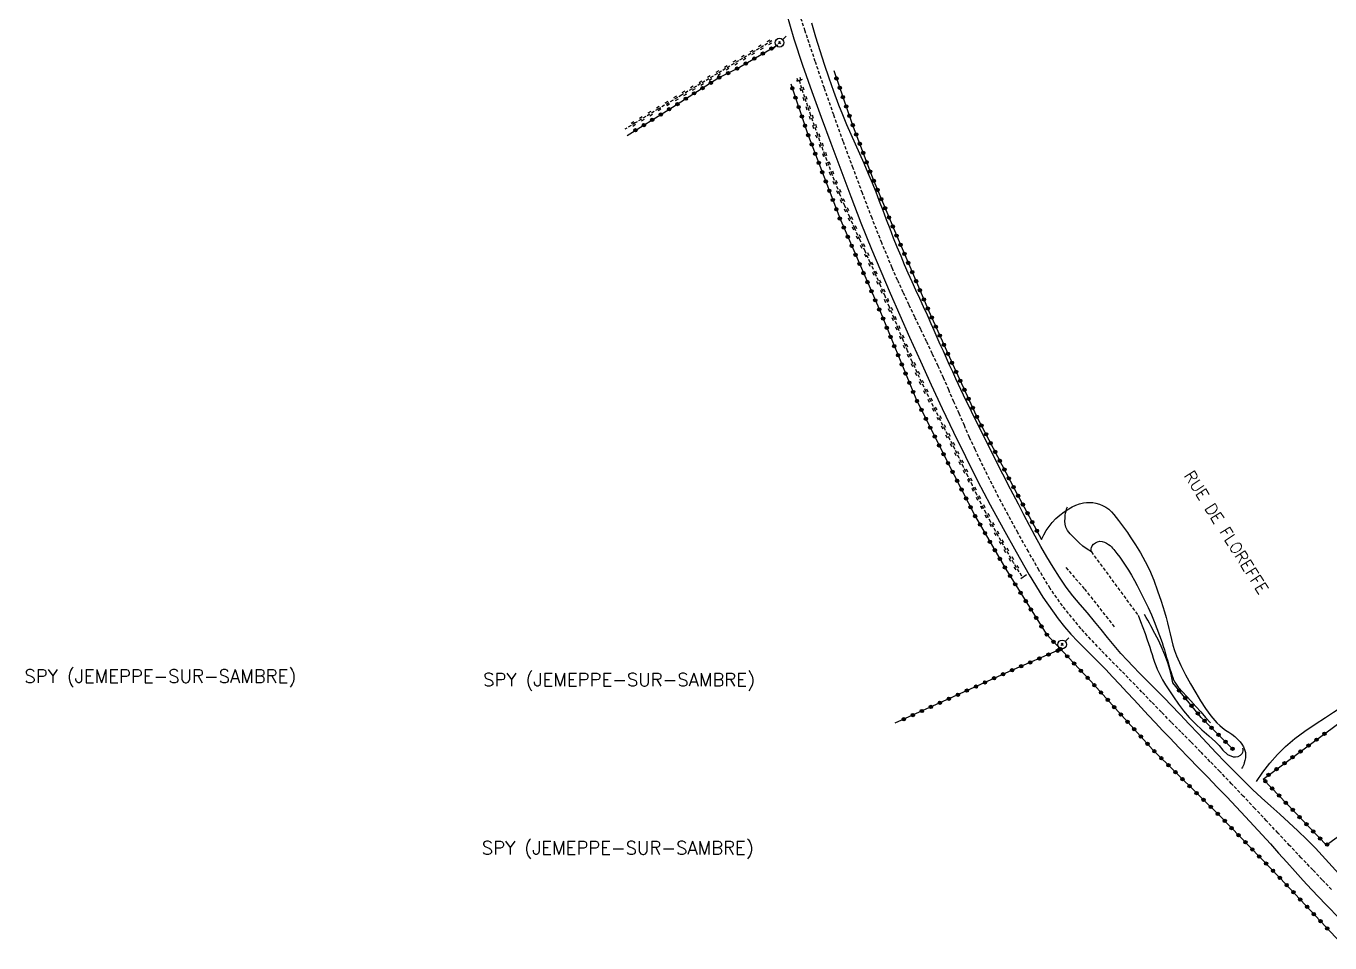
# Model space of a CAD drawing. Header units: millimetres. Extents: x 174000 to 175000, y 130000 to 130858.
# Drawn here: x 174444.9 to 174642.2, y 130222.9 to 130361.7 of the extents above; entities that cross this region are included whole.
import ezdxf
from ezdxf.enums import TextEntityAlignment as Align

# ---------------------------------------------------------------- set-up
doc = ezdxf.new("R2010")
doc.units = ezdxf.units.MM
doc.linetypes.add('DASHED', pattern=[0.75, 0.5, -0.25])
doc.layers.get('0').update_dxf_attribs({"linetype": 'CONTINUOUS'})
for name, color, linetype in [('W0001', 6, 'DASHED'), ('W0008', 7, 'CONTINUOUS'), ('W0112', 1, 'DASHED'), ('W0120', 7, 'CONTINUOUS'), ('W0211', 2, 'CONTINUOUS'), ('W0214', 2, 'CONTINUOUS'), ('W0220', 5, 'DASHED'), ('W0322', 7, 'CONTINUOUS'), ('W0323', 7, 'CONTINUOUS'), ('W0330', 7, 'CONTINUOUS'), ('W0473', 7, 'CONTINUOUS'), ('W0980', 7, 'CONTINUOUS'), ('W0989', 7, 'CONTINUOUS')]:
    doc.layers.add(name, color=color, linetype=linetype)
doc.styles.get("Standard").update_dxf_attribs({"font": 'romans.shx', "width": 0.85})

# ---------------------------------------------------------------- blocks, each defined once
blk = doc.blocks.new('T473')
for p, q in [((-0.166667, 0.166667), (0.166667, -0.166667)), ((-0.166667, -0.166667), (0.166667, 0.166667)), ((0.500001, 0.500001), (1.000002, 1.000002)), ((-1.000002, -1.000002), (-0.500001, -0.500001))]:
    blk.add_line(p, q)
blk.add_ellipse((0, 0), major_axis=(0.471405, 0.471405), ratio=1, start_param=5.4977871438, end_param=11.780972451)
blk = doc.blocks.new('t323o')
at = {"color": 0, "linetype": 'Continuous'}
for radius in [0.25, 0.15]:
    blk.add_circle((0, 0), radius, dxfattribs=at)
blk = doc.blocks.new('t322o')
at = {"color": 0, "linetype": 'Continuous'}
for radius in [0.25, 0.15]:
    blk.add_circle((0, 0), radius, dxfattribs=at)
blk = doc.blocks.new('t220o')
at = {"color": 0, "linetype": 'Continuous'}
for p, q in [((-0.25, 0.25), (0.25, 0.25)), ((-0.25, -0.25), (0.25, -0.25))]:
    blk.add_line(p, q, dxfattribs=at)

msp = doc.modelspace()

# ---------------------------------------------------------------- linework, layer by layer
at = {"layer": 'W0001'}
msp.add_lwpolyline([(174642.46, 130230.98), (174641.04, 130232.46), (174639.62, 130233.94), (174637.86, 130235.8), (174636.11, 130237.66), (174634.35, 130239.53), (174632.6, 130241.4), (174630.85, 130243.26), (174629.09, 130245.12), (174627.33, 130246.98), (174625.56, 130248.83), (174624.09, 130250.34), (174622.62, 130251.85), (174621.14, 130253.35), (174619.65, 130254.85), (174618.17, 130256.34), (174616.69, 130257.85), (174615.21, 130259.36), (174613.76, 130260.88), (174610.67, 130264.05), (174607.56, 130267.21), (174604.54, 130270.47), (174601.73, 130273.91), (174599.87, 130276.57), (174598.17, 130279.34), (174596.57, 130282.15), (174594.99, 130284.98), (174593.52, 130287.66), (174592.09, 130290.36), (174590.7, 130293.09), (174589.35, 130295.84), (174588.5, 130297.62), (174587.68, 130299.42), (174586.88, 130301.22), (174586.09, 130303.03), (174585.3, 130304.83), (174584.51, 130306.64), (174583.71, 130308.45), (174582.9, 130310.24), (174582.04, 130312.11), (174581.16, 130313.96), (174580.27, 130315.81), (174579.38, 130317.66), (174578.5, 130319.52), (174577.62, 130321.38), (174576.77, 130323.25), (174575.95, 130325.13), (174574.39, 130328.87), (174572.9, 130332.63), (174571.46, 130336.42), (174570.04, 130340.21), (174568.56, 130344.22), (174567.11, 130348.25), (174565.69, 130352.29), (174564.32, 130356.34), (174562.77, 130360.96), (174561.26, 130365.6)], dxfattribs=at)
at = {"layer": 'W0008'}
for points in [[(174559.95, 130363.63), (174561.08, 130359.77), (174562.39, 130355.79), (174563.78, 130351.83), (174565.23, 130347.9), (174566.68, 130343.97), (174568.17, 130339.95), (174569.69, 130335.93), (174571.23, 130331.92), (174572.83, 130327.94), (174574.23, 130324.59), (174575.66, 130321.25), (174577.13, 130317.93), (174578.6, 130314.62), (174580.22, 130311), (174581.86, 130307.4), (174583.52, 130303.8), (174585.23, 130300.23), (174587.05, 130296.54), (174588.89, 130292.87), (174590.78, 130289.22), (174592.75, 130285.62), (174594.7, 130282.13), (174596.67, 130278.65), (174598.77, 130275.23), (174601.08, 130271.95), (174602.02, 130270.77), (174603.01, 130269.64), (174604.04, 130268.54), (174605.09, 130267.46), (174606.16, 130266.41), (174607.22, 130265.35), (174608.28, 130264.28), (174609.32, 130263.2), (174610.4, 130262.04), (174611.48, 130260.88), (174612.56, 130259.72), (174613.64, 130258.56), (174614.72, 130257.4), (174615.8, 130256.24), (174616.89, 130255.08), (174617.98, 130253.93), (174619.4, 130252.43), (174620.84, 130250.94), (174622.28, 130249.45), (174623.72, 130247.97), (174625.16, 130246.49), (174626.6, 130245), (174628.02, 130243.5), (174629.44, 130242), (174630.71, 130240.63), (174631.96, 130239.26), (174633.2, 130237.88), (174634.44, 130236.49), (174635.68, 130235.11), (174636.92, 130233.72), (174638.17, 130232.35), (174639.44, 130230.99), (174641.58, 130228.74), (174643.74, 130226.51)], [(174643.55, 130233.38), (174640.01, 130237.25), (174638.71, 130238.57), (174637.37, 130239.86), (174636, 130241.13), (174634.62, 130242.38), (174633.24, 130243.62), (174631.86, 130244.87), (174630.5, 130246.14), (174629.17, 130247.43), (174627.76, 130248.84), (174626.37, 130250.26), (174624.99, 130251.7), (174623.63, 130253.14), (174622.26, 130254.59), (174620.9, 130256.04), (174619.53, 130257.49), (174618.15, 130258.92), (174617.21, 130259.9), (174616.25, 130260.87), (174615.29, 130261.83), (174614.33, 130262.8), (174613.38, 130263.76), (174612.43, 130264.74), (174611.5, 130265.73), (174610.58, 130266.74), (174609.56, 130267.93), (174608.56, 130269.14), (174607.58, 130270.36), (174606.58, 130271.58), (174605.5, 130272.86), (174604.4, 130274.14), (174603.32, 130275.43), (174602.3, 130276.77), (174601.27, 130278.26), (174600.31, 130279.79), (174599.38, 130281.34), (174598.47, 130282.9), (174597.58, 130284.49), (174596.73, 130286.09), (174595.89, 130287.71), (174595.05, 130289.32), (174593.88, 130291.58), (174592.71, 130293.85), (174591.56, 130296.12), (174590.42, 130298.39), (174589.19, 130300.86), (174587.97, 130303.34), (174586.77, 130305.82), (174585.59, 130308.31), (174585.11, 130309.35), (174584.64, 130310.38), (174584.17, 130311.43), (174583.71, 130312.47), (174583.24, 130313.51), (174582.78, 130314.56), (174582.32, 130315.6), (174581.86, 130316.64), (174581.28, 130317.92), (174580.7, 130319.19), (174580.12, 130320.46), (174579.54, 130321.73), (174578.96, 130323.01), (174578.39, 130324.28), (174577.83, 130325.56), (174577.29, 130326.85), (174576.72, 130328.23), (174576.17, 130329.61), (174575.64, 130331), (174575.11, 130332.39), (174574.58, 130333.78), (174574.05, 130335.17), (174573.51, 130336.55), (174572.95, 130337.93), (174572.34, 130339.42), (174571.7, 130340.89), (174571.05, 130342.36), (174570.4, 130343.83), (174569.74, 130345.3), (174569.11, 130346.78), (174568.49, 130348.26), (174567.89, 130349.76), (174567.13, 130351.79), (174566.4, 130353.83), (174565.71, 130355.88), (174565.05, 130357.95), (174564.41, 130360.04), (174563.81, 130362.14)]]:
    msp.add_lwpolyline(points, dxfattribs=at)
at = {"layer": 'W0112'}
for points in [[(174606.1, 130282.1), (174613.18, 130272.5)], [(174602.24, 130279.73), (174605.07, 130276.48), (174609.61, 130270.7)]]:
    msp.add_lwpolyline(points, dxfattribs=at)
at = {"layer": 'W0120'}
for points in [[(174562.33, 130353.61), (174561.43, 130353.38)], [(174596.27, 130278.64), (174595.44, 130278.03)]]:
    msp.add_lwpolyline(points, dxfattribs=at)
at = {"layer": 'W0211'}
for points in [[(174606.1, 130282.1), (174606.05, 130282.32), (174606.05, 130282.56), (174606.11, 130282.79), (174606.21, 130283), (174606.43, 130283.27), (174606.71, 130283.49), (174607.02, 130283.64), (174607.37, 130283.71), (174607.74, 130283.69), (174608.09, 130283.59), (174608.41, 130283.42), (174608.71, 130283.24), (174608.94, 130283.07), (174609.14, 130282.87), (174609.32, 130282.66), (174609.5, 130282.44), (174609.96, 130281.87), (174610.4, 130281.29), (174610.82, 130280.69), (174611.23, 130280.08), (174611.71, 130279.32), (174612.17, 130278.56), (174612.61, 130277.78), (174613.04, 130276.99), (174613.6, 130275.9), (174614.15, 130274.8), (174614.68, 130273.69), (174615.18, 130272.57), (174615.62, 130271.54), (174616.03, 130270.49), (174616.43, 130269.45), (174616.8, 130268.39), (174616.99, 130267.83), (174617.16, 130267.26), (174617.33, 130266.69), (174617.49, 130266.11), (174617.65, 130265.54), (174617.81, 130264.97), (174617.98, 130264.4), (174618.17, 130263.84), (174618.29, 130263.47), (174618.41, 130263.09), (174618.55, 130262.72), (174618.73, 130262.37), (174619.26, 130261.6), (174619.89, 130260.9), (174620.54, 130260.23), (174621.17, 130259.55), (174621.9, 130258.71), (174622.65, 130257.88), (174623.39, 130257.04), (174624.14, 130256.21)], [(174618.44, 130262.3), (174618.22, 130263.31), (174617.96, 130264.31), (174617.66, 130265.29), (174617.31, 130266.27), (174616.83, 130267.45), (174616.29, 130268.62), (174615.71, 130269.76), (174615.12, 130270.89), (174614.89, 130271.33), (174614.64, 130271.76), (174614.39, 130272.19), (174614.13, 130272.62)]]:
    msp.add_lwpolyline(points, dxfattribs=at)
at = {"layer": 'W0214'}
for points in [[(174606.1, 130282.1), (174605.45, 130282.52), (174604.83, 130282.99), (174604.24, 130283.49), (174603.68, 130284.02), (174603.27, 130284.42), (174602.87, 130284.85), (174602.5, 130285.32), (174602.24, 130285.85), (174602.12, 130286.29), (174602.09, 130286.75), (174602.11, 130287.21), (174602.15, 130287.65), (174602.2, 130287.98), (174602.27, 130288.29), (174602.36, 130288.61), (174602.48, 130288.91)], [(174613.18, 130272.5), (174613.54, 130271.58), (174613.88, 130270.65), (174614.23, 130269.72), (174614.56, 130268.79), (174614.75, 130268.24), (174614.93, 130267.68), (174615.1, 130267.11), (174615.28, 130266.55), (174615.45, 130265.99), (174615.64, 130265.43), (174615.85, 130264.88), (174616.08, 130264.34), (174616.46, 130263.53), (174616.88, 130262.75), (174617.33, 130261.98), (174617.8, 130261.22), (174618.52, 130260.14), (174619.27, 130259.07), (174620.05, 130258.04), (174620.9, 130257.05), (174621.84, 130256.07), (174622.84, 130255.15), (174623.87, 130254.26), (174624.89, 130253.36), (174625.44, 130252.77), (174626.01, 130252.07), (174626.7, 130251.44), (174627.55, 130251.09), (174627.93, 130251.07), (174628.3, 130251.14), (174628.65, 130251.31), (174628.93, 130251.58), (174629.04, 130251.77), (174629.09, 130251.97), (174629.09, 130252.19), (174629.02, 130252.4)]]:
    msp.add_lwpolyline(points, dxfattribs=at)
at = {"layer": 'W0220'}
for points in [[(174557.74, 130359.47), (174555.21, 130357.95), (174552.67, 130356.43), (174550.14, 130354.9), (174547.6, 130353.38), (174544.09, 130351.27), (174540.58, 130349.17), (174537.07, 130347.06), (174535.49, 130346.08)], [(174595.56, 130278.43), (174594.34, 130280.44), (174593.15, 130282.48), (174592, 130284.53), (174590.88, 130286.6), (174590.16, 130287.98), (174589.46, 130289.35), (174588.78, 130290.74), (174588.1, 130292.13), (174587.44, 130293.53), (174586.77, 130294.92), (174586.1, 130296.31), (174585.42, 130297.7), (174584.7, 130299.14), (174583.98, 130300.58), (174583.26, 130302.02), (174582.53, 130303.46), (174581.81, 130304.9), (174581.1, 130306.34), (174580.41, 130307.8), (174579.73, 130309.26), (174579, 130310.89), (174578.29, 130312.53), (174577.6, 130314.18), (174576.92, 130315.84), (174576.24, 130317.49), (174575.56, 130319.15), (174574.88, 130320.8), (174574.17, 130322.44), (174573.42, 130324.17), (174572.64, 130325.9), (174571.86, 130327.62), (174571.08, 130329.33), (174570.3, 130331.05), (174569.53, 130332.78), (174568.78, 130334.51), (174568.05, 130336.26), (174566.89, 130339.22), (174565.78, 130342.19), (174564.7, 130345.19), (174563.65, 130348.18), (174563.18, 130349.54), (174562.73, 130350.9), (174562.29, 130352.26), (174561.86, 130353.63)]]:
    msp.add_lwpolyline(points, dxfattribs=at)
at = {"layer": 'W0322'}
for points in [[(174535.83, 130345.14), (174542.17, 130349.09), (174549.55, 130353.8), (174552.5, 130355.28)], [(174560.61, 130352.96), (174563.15, 130345.44), (174568.01, 130332.63), (174574.08, 130318.63), (174579.52, 130305.32), (174584.23, 130295.88), (174588.56, 130287.42), (174593.17, 130279.48), (174599.24, 130269.7), (174605.96, 130262.57), (174615.42, 130252.13), (174625.68, 130241.98), (174634.64, 130232.74), (174643.86, 130222.9)], [(174627.61, 130252.15), (174622.73, 130257.03), (174620.44, 130259.8), (174618.44, 130262.3)]]:
    msp.add_lwpolyline(points, dxfattribs=at)
at = {"layer": 'W0323'}
for points in [[(174552.5, 130355.28), (174558.64, 130358.87)], [(174567.11, 130354.98), (174569.92, 130346.88), (174573.08, 130338.48), (174576.3, 130330.74), (174581.5, 130318.56), (174585.06, 130310.59), (174588.67, 130302.76), (174594.49, 130291.58), (174598.57, 130283.98)], [(174601.25, 130267.25), (174594.01, 130264.15), (174576.34, 130256.15)], [(174663.84, 130253.56), (174662.29, 130252.51), (174641.67, 130237.71), (174632.1, 130247.71), (174646.45, 130258.3), (174649.97, 130253.8)]]:
    msp.add_lwpolyline(points, dxfattribs=at)
at = {"layer": 'W0330'}
for points in [[(174598.57, 130283.98), (174598.89, 130284.67), (174599.26, 130285.34), (174599.69, 130285.97), (174600.17, 130286.56), (174600.74, 130287.14), (174601.35, 130287.68), (174602, 130288.16), (174602.68, 130288.6), (174603.2, 130288.9), (174603.75, 130289.16), (174604.32, 130289.38), (174604.91, 130289.53), (174605.38, 130289.59), (174605.85, 130289.6), (174606.32, 130289.56), (174606.79, 130289.47), (174607.31, 130289.32), (174607.8, 130289.11), (174608.28, 130288.85), (174608.73, 130288.55), (174609.15, 130288.17), (174609.52, 130287.75), (174609.87, 130287.31), (174610.21, 130286.87), (174610.68, 130286.27), (174611.13, 130285.66), (174611.57, 130285.04), (174611.99, 130284.4), (174612.77, 130283.18), (174613.52, 130281.94), (174614.24, 130280.67), (174614.88, 130279.37), (174615.55, 130277.82), (174616.13, 130276.23), (174616.66, 130274.63), (174617.17, 130273.02), (174617.41, 130272.19), (174617.63, 130271.36), (174617.83, 130270.52), (174618.03, 130269.68), (174618.23, 130268.84), (174618.45, 130268), (174618.7, 130267.17), (174619, 130266.36), (174619.62, 130264.9), (174620.33, 130263.48), (174621.1, 130262.1), (174621.9, 130260.74), (174622.63, 130259.56), (174623.39, 130258.4), (174624.2, 130257.27), (174625.11, 130256.21), (174625.52, 130255.81), (174625.96, 130255.46), (174626.42, 130255.13), (174626.89, 130254.81), (174627.36, 130254.48), (174627.81, 130254.14), (174628.24, 130253.75), (174628.62, 130253.33), (174628.89, 130252.97), (174629.12, 130252.58), (174629.3, 130252.17), (174629.41, 130251.73), (174629.45, 130251.32), (174629.42, 130250.92), (174629.35, 130250.52), (174629.24, 130250.14), (174629.16, 130249.91), (174629.07, 130249.7), (174628.95, 130249.49), (174628.81, 130249.29)], [(174631.07, 130247.33), (174632.04, 130248.76), (174633.1, 130250.12), (174634.25, 130251.42), (174635.47, 130252.64), (174636.9, 130253.86), (174638.41, 130254.96), (174639.97, 130256), (174641.53, 130257.01), (174642.76, 130257.82), (174644, 130258.63), (174645.29, 130259.37), (174646.63, 130260.01), (174647.88, 130260.44), (174649.16, 130260.76), (174650.45, 130261.02), (174651.74, 130261.29), (174653.44, 130261.65), (174655.15, 130261.99), (174655.73, 130262.1)]]:
    msp.add_lwpolyline(points, dxfattribs=at)

# ---------------------------------------------------------------- block references
at = {"layer": 'W0220'}
for p, rotation in [((174556.06, 130358.46), 210.9555711338092), ((174557.34, 130359.23), 210.9555711338092), ((174553.48, 130356.91), 210.9876069992353), ((174554.77, 130357.69), 210.9876069992353), ((174549.63, 130354.59), 211.0516923855926), ((174550.91, 130355.37), 211.0196474167481), ((174552.2, 130356.14), 211.0196474167481), ((174547.06, 130353.05), 210.9542748667741), ((174548.34, 130353.82), 211.0516923855926), ((174561.87, 130353.59), 107.3640240285975), ((174543.2, 130350.74), 210.8597121505312), ((174544.48, 130351.51), 210.9542748667741), ((174545.77, 130352.28), 210.9542748667741), ((174562.32, 130352.16), 107.8925137423336), ((174562.78, 130350.73), 108.4209996293846), ((174540.62, 130349.2), 210.8597121505312), ((174541.91, 130349.97), 210.8597121505312), ((174563.26, 130349.31), 108.9494816902241), ((174536.77, 130346.87), 211.6286602868694), ((174538.05, 130347.65), 211.0845208572212), ((174539.34, 130348.42), 211.0845208572212), ((174563.75, 130347.89), 109.3505463824862), ((174564.25, 130346.48), 109.3505463824862), ((174564.74, 130345.06), 109.7544331494518), ((174565.25, 130343.65), 109.7544331494518), ((174565.76, 130342.24), 109.7544331494518), ((174566.28, 130340.84), 110.4726085229531), ((174566.81, 130339.43), 110.4726085229531), ((174567.35, 130338.03), 111.5049466186165), ((174567.9, 130336.64), 111.5049466186165), ((174568.47, 130335.25), 112.5455259431284), ((174569.06, 130333.87), 113.3766402024034), ((174569.65, 130332.49), 113.9962617479234), ((174570.26, 130331.12), 113.9962617479234), ((174570.88, 130329.76), 114.4043413653186), ((174571.51, 130328.39), 114.5649273644563), ((174572.13, 130327.03), 114.4779498803445), ((174572.75, 130325.66), 114.1792438353451), ((174573.36, 130324.29), 114.1792438353451), ((174573.97, 130322.92), 113.6688329987002), ((174574.56, 130321.54), 113.0852314117507), ((174575.14, 130320.16), 112.5970615674281), ((174575.72, 130318.77), 112.3042842662684), ((174576.29, 130317.39), 112.2069193534671), ((174576.85, 130316), 112.2069193534671), ((174577.42, 130314.61), 112.351732948308), ((174578, 130313.22), 112.7386679857232), ((174578.59, 130311.84), 113.3208638403753), ((174579.19, 130310.47), 114.0982811108992), ((174579.8, 130309.1), 114.9079294795436), ((174580.43, 130307.74), 115.6047469119949), ((174581.08, 130306.39), 115.6047469119949), ((174581.74, 130305.04), 116.1465467740685), ((174582.41, 130303.7), 116.5333059494216), ((174583.09, 130302.36), 116.7427709679917), ((174583.76, 130301.02), 116.7748940155528), ((174584.43, 130299.68), 116.6518483204605), ((174585.1, 130298.34), 116.3736391423656), ((174585.77, 130296.99), 116.0221618313002), ((174586.42, 130295.64), 115.7274388522523), ((174587.07, 130294.29), 115.5914513525927), ((174587.72, 130292.94), 115.6142054191611), ((174588.37, 130291.58), 115.8387804628635), ((174589.03, 130290.24), 116.265116467702), ((174589.69, 130288.89), 116.8500349942256), ((174590.38, 130287.56), 117.593509930138), ((174591.08, 130286.23), 118.4506214004503), ((174591.79, 130284.91), 118.4506214004503), ((174592.52, 130283.6), 119.3556979272572), ((174593.26, 130282.3), 120.2607731247684), ((174594.02, 130281), 120.2607731247684), ((174594.78, 130279.71), 121.1658469918664)]:
    msp.add_blockref('t220o', p, dxfattribs=dict(at, rotation=rotation))
at = {"layer": 'W0322'}
for p, rotation in [((174551.13, 130354.6), 26.66592392393541), ((174552.47, 130355.27), 26.66592392393541), ((174548.51, 130353.14), 32.53040700827057), ((174549.79, 130353.92), 26.66592392393541), ((174544.72, 130350.72), 32.53040700827057), ((174545.98, 130351.53), 32.53040700827057), ((174547.25, 130352.33), 32.53040700827057), ((174560.84, 130352.3), 288.6861443338162), ((174561.32, 130350.87), 288.6861443338162), ((174542.19, 130349.11), 32.53040700827057), ((174543.45, 130349.91), 32.53040700827057), ((174561.8, 130349.45), 288.6861443338162), ((174538.37, 130346.72), 31.95096233319173), ((174539.64, 130347.52), 31.95096233319173), ((174540.92, 130348.31), 31.95096233319173), ((174562.28, 130348.03), 288.6861443338162), ((174562.76, 130346.61), 288.6861443338162), ((174537.1, 130345.93), 31.95096233319173), ((174563.25, 130345.19), 290.7504068606744), ((174563.78, 130343.79), 290.7504068606744), ((174564.31, 130342.39), 290.7504068606744), ((174564.84, 130340.99), 290.7504068606744), ((174565.37, 130339.58), 290.7504068606744), ((174565.91, 130338.18), 290.7504068606744), ((174566.44, 130336.78), 290.7504068606744), ((174566.97, 130335.38), 290.7504068606744), ((174567.5, 130333.97), 290.7504068606744), ((174568.03, 130332.57), 293.4356969019043), ((174568.63, 130331.2), 293.4356969019043), ((174569.23, 130329.82), 293.4356969019043), ((174569.82, 130328.44), 293.4356969019043), ((174570.42, 130327.07), 293.4356969019043), ((174571.02, 130325.69), 293.4356969019043), ((174571.61, 130324.31), 293.4356969019043), ((174572.21, 130322.94), 293.4356969019043), ((174572.81, 130321.56), 293.4356969019043), ((174573.4, 130320.19), 293.4356969019043), ((174574, 130318.81), 293.4356969019043), ((174574.57, 130317.42), 292.241648108191), ((174575.14, 130316.03), 292.241648108191), ((174575.71, 130314.65), 292.241648108191), ((174576.27, 130313.26), 292.241648108191), ((174576.84, 130311.87), 292.241648108191), ((174577.41, 130310.48), 292.241648108191), ((174577.98, 130309.09), 292.241648108191), ((174578.55, 130307.7), 292.241648108191), ((174579.11, 130306.31), 292.241648108191), ((174579.71, 130304.94), 296.5237770518548), ((174580.38, 130303.6), 296.5237770518548), ((174581.05, 130302.26), 296.5237770518548), ((174581.72, 130300.91), 296.5237770518548), ((174582.39, 130299.57), 296.5237770518548), ((174583.06, 130298.23), 296.5237770518548), ((174583.73, 130296.89), 296.5237770518548), ((174584.4, 130295.55), 297.0749450628117), ((174585.09, 130294.21), 297.0749450628117), ((174585.77, 130292.88), 297.0749450628117), ((174586.45, 130291.54), 297.0749450628117), ((174587.13, 130290.2), 297.0749450628117), ((174587.82, 130288.87), 297.0749450628117), ((174588.5, 130287.53), 297.0749450628117), ((174589.25, 130286.23), 300.1558324694085), ((174590, 130284.94), 300.1558324694085), ((174590.75, 130283.64), 300.1558324694085), ((174591.51, 130282.34), 300.1558324694085), ((174592.26, 130281.04), 300.1558324694085), ((174593.01, 130279.75), 300.1558324694085), ((174593.8, 130278.47), 301.8418788361163), ((174594.59, 130277.19), 301.8418788361163), ((174595.38, 130275.92), 301.8418788361163), ((174596.17, 130274.65), 301.8418788361163), ((174596.96, 130273.37), 301.8418788361163), ((174597.75, 130272.1), 301.8418788361163), ((174598.55, 130270.82), 301.8418788361163), ((174599.37, 130269.57), 313.2906181256835), ((174600.39, 130268.48), 313.2906181256835), ((174601.42, 130267.39), 313.2906181256835), ((174602.45, 130266.29), 313.2906181256835), ((174603.48, 130265.2), 313.2906181256835), ((174604.51, 130264.11), 313.2906181256835), ((174605.54, 130263.02), 313.2906181256835), ((174606.55, 130261.92), 312.1637279861621), ((174607.56, 130260.8), 312.1637279861621), ((174619.38, 130261.13), 128.7464844110926), ((174620.31, 130259.96), 128.7464844110926), ((174608.57, 130259.69), 312.1637279861621), ((174609.57, 130258.58), 312.1637279861621), ((174621.27, 130258.8), 129.5014172174451), ((174610.58, 130257.47), 312.1637279861621), ((174611.59, 130256.36), 312.1637279861621), ((174622.22, 130257.64), 129.5014172174451), ((174623.23, 130256.53), 135.0410638260087), ((174612.59, 130255.24), 312.1637279861621), ((174613.6, 130254.13), 312.1637279861621), ((174624.29, 130255.47), 135.0410638260087), ((174625.35, 130254.41), 135.0410638260087), ((174614.61, 130253.02), 312.1637279861621), ((174615.63, 130251.92), 315.3142845990552), ((174626.41, 130253.35), 135.0410638260087), ((174627.47, 130252.29), 135.0410638260087), ((174616.69, 130250.87), 315.3142845990552), ((174617.76, 130249.81), 315.3142845990552), ((174618.83, 130248.76), 315.3142845990552), ((174619.89, 130247.7), 315.3142845990552), ((174620.96, 130246.65), 315.3142845990552), ((174622.02, 130245.59), 315.3142845990552), ((174623.09, 130244.54), 315.3142845990552), ((174624.16, 130243.48), 315.3142845990552), ((174625.22, 130242.43), 315.3142845990552), ((174626.28, 130241.36), 314.1371011084936), ((174627.32, 130240.28), 314.1371011084936), ((174628.37, 130239.21), 314.1371011084936), ((174629.41, 130238.13), 314.1371011084936), ((174630.46, 130237.05), 314.1371011084936), ((174631.5, 130235.98), 314.1371011084936), ((174632.55, 130234.9), 314.1371011084936), ((174633.59, 130233.82), 314.1371011084936), ((174634.63, 130232.75), 314.1371011084936), ((174635.66, 130231.65), 313.1351589109556), ((174636.69, 130230.56), 313.1351589109556), ((174637.71, 130229.46), 313.1351589109556), ((174638.74, 130228.37), 313.1351589109556), ((174639.76, 130227.27), 313.1351589109556), ((174640.79, 130226.18), 313.1351589109556), ((174641.81, 130225.09), 313.1351589109556)]:
    msp.add_blockref('t322o', p, dxfattribs=dict(at, rotation=rotation))
at = {"layer": 'W0323'}
for p, rotation in [((174555.09, 130356.8), 30.3098213726227), ((174556.39, 130357.55), 30.3098213726227), ((174557.68, 130358.31), 30.3098213726227), ((174553.8, 130356.04), 30.3098213726227), ((174567.52, 130353.79), 289.0898499337419), ((174568.01, 130352.38), 289.0898499337419), ((174568.5, 130350.96), 289.0898499337419), ((174568.99, 130349.54), 289.0898499337419), ((174569.48, 130348.12), 289.0898499337419), ((174569.98, 130346.71), 290.6456923665054), ((174570.51, 130345.31), 290.6456923665054), ((174571.04, 130343.9), 290.6456923665054), ((174571.57, 130342.5), 290.6456923665054), ((174572.09, 130341.09), 290.6456923665054), ((174572.62, 130339.69), 290.6456923665054), ((174573.16, 130338.29), 292.6219695922556), ((174573.74, 130336.9), 292.6219695922556), ((174574.31, 130335.52), 292.6219695922556), ((174574.89, 130334.14), 292.6219695922556), ((174575.47, 130332.75), 292.6219695922556), ((174576.04, 130331.37), 292.6219695922556), ((174576.63, 130329.98), 293.0997479788287), ((174577.22, 130328.6), 293.0997479788287), ((174577.8, 130327.22), 293.0997479788287), ((174578.39, 130325.85), 293.0997479788287), ((174578.98, 130324.47), 293.0997479788287), ((174579.57, 130323.09), 293.0997479788287), ((174580.16, 130321.71), 293.0997479788287), ((174580.75, 130320.33), 293.0997479788287), ((174581.34, 130318.95), 293.0997479788287), ((174581.94, 130317.57), 294.0870998684024), ((174582.55, 130316.2), 294.0870998684024), ((174583.16, 130314.84), 294.0870998684024), ((174583.78, 130313.47), 294.0870998684024), ((174584.39, 130312.1), 294.0870998684024), ((174585, 130310.73), 294.0870998684024), ((174585.63, 130309.36), 294.7217536562439), ((174586.25, 130308), 294.7217536562439), ((174586.88, 130306.64), 294.7217536562439), ((174587.51, 130305.28), 294.7217536562439), ((174588.14, 130303.91), 294.7217536562439), ((174588.77, 130302.56), 297.5081398606193), ((174589.47, 130301.23), 297.5081398606193), ((174590.16, 130299.9), 297.5081398606193), ((174590.85, 130298.57), 297.5081398606193), ((174591.55, 130297.23), 297.5081398606193), ((174592.24, 130295.9), 297.5081398606193), ((174592.93, 130294.57), 297.5081398606193), ((174593.62, 130293.24), 297.5081398606193), ((174594.32, 130291.91), 297.5081398606193), ((174595.02, 130290.59), 298.2112164196229), ((174595.73, 130289.27), 298.2112164196229), ((174596.44, 130287.95), 298.2112164196229), ((174597.15, 130286.62), 298.2112164196229), ((174597.86, 130285.3), 298.2112164196229), ((174598.24, 130265.96), 203.171860504132), ((174599.62, 130266.55), 203.171860504132), ((174601, 130267.14), 203.171860504132), ((174594.1, 130264.19), 203.171860504132), ((174595.48, 130264.78), 203.171860504132), ((174596.86, 130265.37), 203.171860504132), ((174590, 130262.34), 204.3631843284158), ((174591.37, 130262.96), 204.3631843284158), ((174592.74, 130263.58), 204.3631843284158), ((174584.54, 130259.86), 204.3631843284158), ((174585.9, 130260.48), 204.3631843284158), ((174587.27, 130261.1), 204.3631843284158), ((174588.64, 130261.72), 204.3631843284158), ((174580.44, 130258.01), 204.3631843284158), ((174581.81, 130258.63), 204.3631843284158), ((174583.17, 130259.25), 204.3631843284158), ((174577.71, 130256.77), 204.3631843284158), ((174579.07, 130257.39), 204.3631843284158), ((174641.38, 130254.56), 36.41090865863112), ((174637.76, 130251.89), 36.41090865863112), ((174638.97, 130252.78), 36.41090865863112), ((174640.18, 130253.67), 36.41090865863112), ((174635.35, 130250.11), 36.41090865863112), ((174636.56, 130251), 36.41090865863112), ((174632.93, 130248.33), 36.41090865863112), ((174634.14, 130249.22), 36.41090865863112), ((174632.43, 130247.38), 133.7094168435402), ((174633.46, 130246.29), 133.7094168435402), ((174634.5, 130245.21), 133.7094168435402), ((174635.53, 130244.12), 133.7094168435402), ((174636.57, 130243.04), 133.7094168435402), ((174637.61, 130241.96), 133.7094168435402), ((174638.64, 130240.87), 133.7094168435402), ((174639.68, 130239.79), 133.7094168435402), ((174640.72, 130238.7), 133.7094168435402), ((174641.77, 130237.78), 215.6790876727833)]:
    msp.add_blockref('t323o', p, dxfattribs=dict(at, rotation=rotation))
at = {"layer": 'W0473'}
for p in [(174558.9, 130359.2), (174601.68, 130268.09)]:
    msp.add_blockref('T473', p, dxfattribs=at)

# ---------------------------------------------------------------- texts
at = {"layer": 'W0980'}
for p in [(174465.19, 130263.13), (174534.61, 130262.61), (174534.42, 130237.15)]:
    msp.add_text('SPY (JEMEPPE-SUR-SAMBRE)', height=2, dxfattribs=at).set_placement(p, align=Align.MIDDLE)
at = {"layer": 'W0989'}
msp.add_text('RUE DE FLOREFFE', height=1.75, rotation=302.2645, dxfattribs=at).set_placement((174620.06, 130293.67))

doc.saveas('drawing.dxf')
